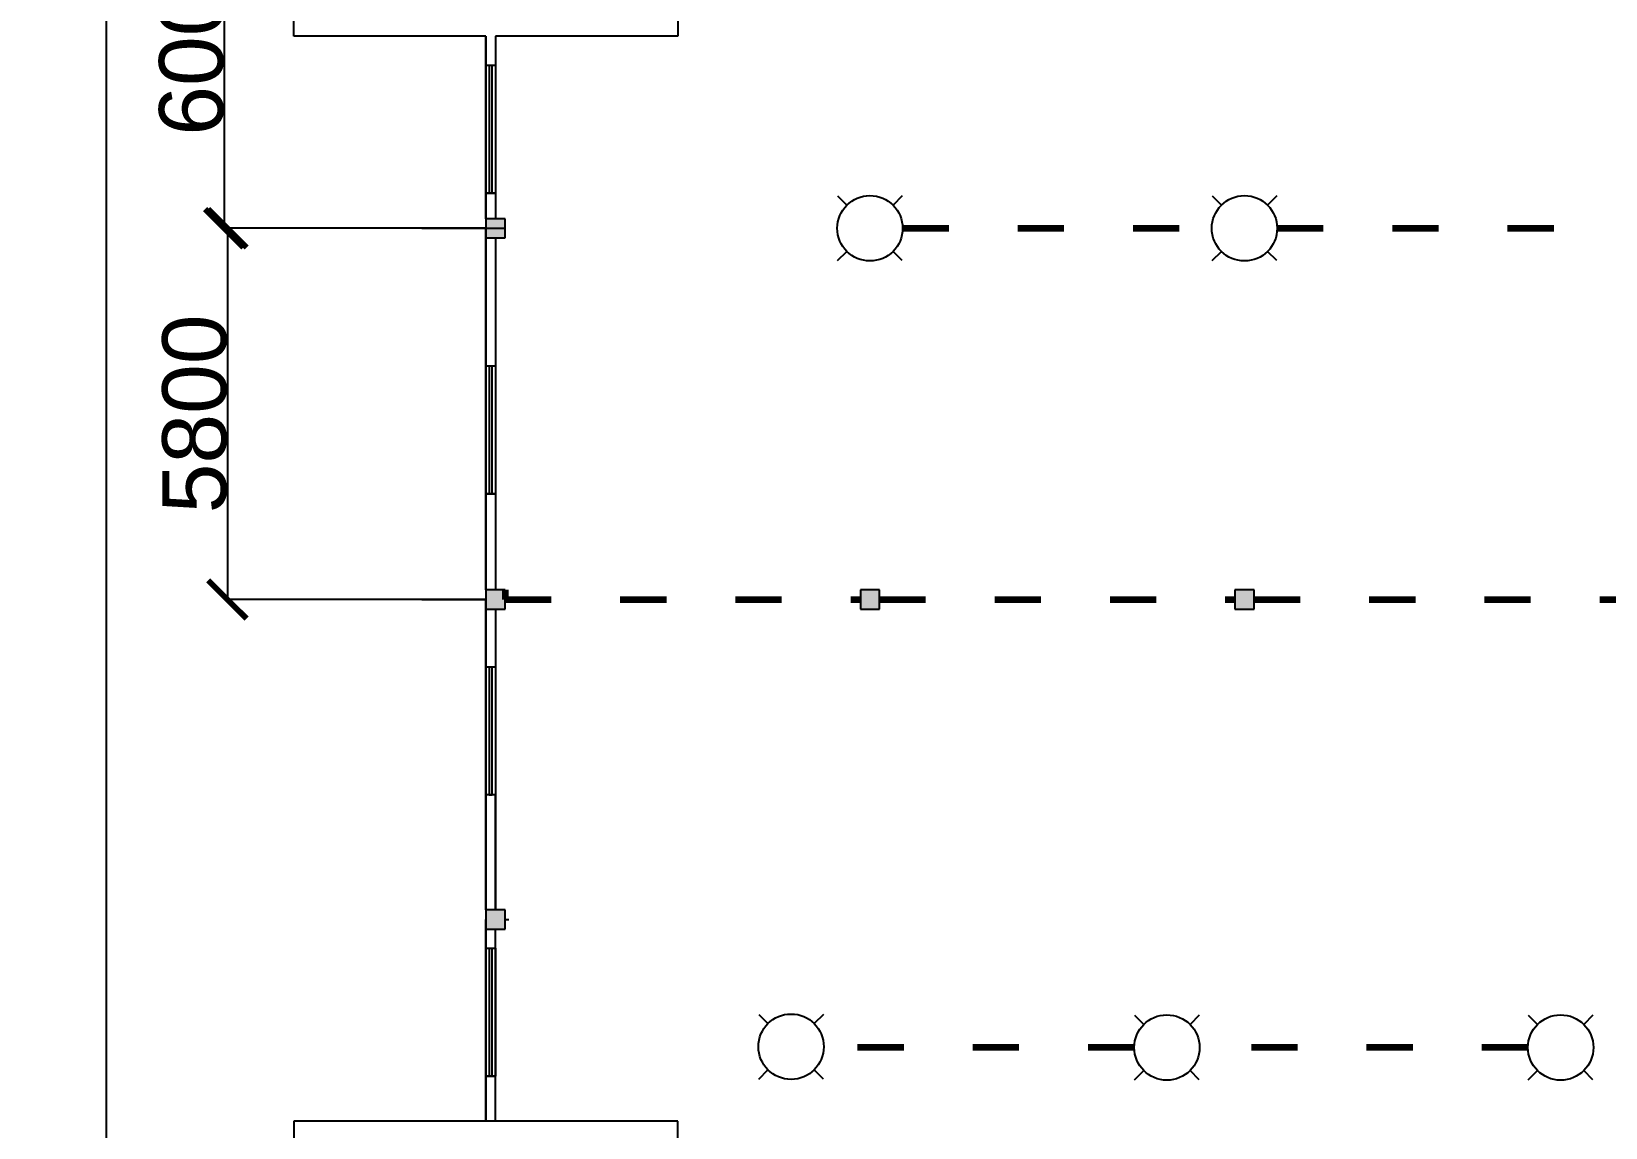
# Model space of a CAD drawing. Header units: millimetres. Extents: x 3339 to 2017737, y 4955 to 2748989.
# Drawn here: x 1443037 to 1467623, y 1700899 to 1718024 of the extents above; entities that cross this region are included whole.
import ezdxf

# ---------------------------------------------------------------- set-up
doc = ezdxf.new("R2010")
doc.units = ezdxf.units.MM
doc.header["$LTSCALE"] = 30
doc.linetypes.add('ACAD_ISO03W100', pattern=[30, 12, -18])
doc.styles.get("Standard").update_dxf_attribs({"font": 'arial.ttf'})
doc.dimstyles.new('ISO-25', dxfattribs={"dimtxt": 1000, "dimasz": 600, "dimexe": 1.25, "dimexo": 0.625, "dimtad": 1, "dimtxsty": 'Standard', "dimblk": 'ARCHTICK', "dimcen": 2.5, "dimclrd": 4, "dimadec": 0, "dimazin": 0, "dimtfac": 1, "dimtmove": 0, "dimatfit": 3, "dimfxl": 1, "dimarcsym": 0})

# ---------------------------------------------------------------- blocks, each defined once
blk = doc.blocks.new('_ArchTick')
at = {"color": 0, "linetype": 'ByBlock', "const_width": 0.15}
blk.add_lwpolyline([(-0.5, -0.5), (0.5, 0.5)], dxfattribs=at)
blk = doc.blocks.new('*D379')
at = {"color": 0, "lineweight": -2, "transparency": 16777216}
for p, q in [((1450133, 1732949), (1444204, 1732949)), ((1450133, 1663149), (1444204, 1663149))]:
    blk.add_line(p, q, dxfattribs=at)
at = {"color": 4, "lineweight": -2, "transparency": 16777216}
blk.add_line((1444205, 1732949), (1444205, 1663149), dxfattribs=at)
at = {"layer": 'Defpoints', "color": 0, "transparency": 16777216}
for p in [(1450134, 1732949), (1444205, 1663149), (1450134, 1663149)]:
    blk.add_point(p, dxfattribs=at)
at = {"color": 4, "lineweight": -2, "transparency": 16777216, "xscale": 600, "yscale": 600, "zscale": 600}
for p, rotation in [((1444205, 1732949), 90), ((1444205, 1663149), 270)]:
    blk.add_blockref('_ArchTick', p, dxfattribs=dict(at, rotation=rotation))
at = {"color": 0, "transparency": 16777216, "insert": (1443694, 1698049), "char_height": 1000, "attachment_point": 5, "rotation": 90}
blk.add_mtext('69800', dxfattribs=at)
blk = doc.blocks.new('*D380')
at = {"color": 0, "lineweight": -2, "transparency": 16777216}
for p, q in [((1449133, 1714949), (1446097, 1714949)), ((1449133, 1709149), (1446097, 1709149))]:
    blk.add_line(p, q, dxfattribs=at)
at = {"color": 4, "lineweight": -2, "transparency": 16777216}
blk.add_line((1446098, 1714949), (1446098, 1709149), dxfattribs=at)
at = {"layer": 'Defpoints', "color": 0, "transparency": 16777216}
for p in [(1449134, 1714949), (1446098, 1709149), (1449134, 1709149)]:
    blk.add_point(p, dxfattribs=at)
at = {"color": 4, "lineweight": -2, "transparency": 16777216, "xscale": 600, "yscale": 600, "zscale": 600}
for p, rotation in [((1446098, 1714949), 90), ((1446098, 1709149), 270)]:
    blk.add_blockref('_ArchTick', p, dxfattribs=dict(at, rotation=rotation))
at = {"color": 0, "transparency": 16777216, "insert": (1445587, 1712049), "char_height": 1000, "attachment_point": 5, "rotation": 90}
blk.add_mtext('5800', dxfattribs=at)
blk = doc.blocks.new('*D381')
at = {"color": 0, "lineweight": -2, "transparency": 16777216}
for p, q in [((1450133, 1720949), (1446047, 1720949)), ((1450133, 1714949), (1446047, 1714949))]:
    blk.add_line(p, q, dxfattribs=at)
at = {"color": 4, "lineweight": -2, "transparency": 16777216}
blk.add_line((1446048, 1720949), (1446048, 1714949), dxfattribs=at)
at = {"layer": 'Defpoints', "color": 0, "transparency": 16777216}
for p in [(1450134, 1720949), (1446048, 1714949), (1450134, 1714949)]:
    blk.add_point(p, dxfattribs=at)
at = {"color": 4, "lineweight": -2, "transparency": 16777216, "xscale": 600, "yscale": 600, "zscale": 600}
for p, rotation in [((1446048, 1720949), 90), ((1446048, 1714949), 270)]:
    blk.add_blockref('_ArchTick', p, dxfattribs=dict(at, rotation=rotation))
at = {"color": 0, "transparency": 16777216, "insert": (1445537, 1717949), "char_height": 1000, "attachment_point": 5, "rotation": 90}
blk.add_mtext('6000', dxfattribs=at)

msp = doc.modelspace()

# ---------------------------------------------------------------- hatches: boundary and pattern name
at = {"true_color": 0xf8d731}
h = msp.add_hatch(color=40, dxfattribs=at)
h.dxf.hatch_style = 1
h.paths.add_polyline_path([(1450434.084, 1715098.947), (1450134.084, 1715098.947), (1450134.084, 1714948.947), (1450134.084, 1714798.947), (1450434.084, 1714798.947)])
h.paths.add_polyline_path([(1450434.084, 1709298.947), (1450134.084, 1709298.947), (1450134.084, 1709148.947), (1450134.084, 1708998.947), (1450434.084, 1708998.947)])
h.paths.add_polyline_path([(1450434.084, 1704298.947), (1450134.084, 1704298.947), (1450134.084, 1704148.947), (1450134.084, 1703998.947), (1450434.084, 1703998.947)])
h = msp.add_hatch(color=40, dxfattribs=at)
h.dxf.hatch_style = 1
h.paths.add_polyline_path([(1456284.084, 1709298.947), (1456134.084, 1709298.947), (1455984.084, 1709298.947), (1455984.084, 1709148.947), (1455984.084, 1708998.947), (1456284.084, 1708998.947)])
h.paths.add_polyline_path([(1462134.084, 1709298.947), (1461984.084, 1709298.947), (1461834.084, 1709298.947), (1461834.084, 1709148.947), (1461834.084, 1708998.947), (1462134.084, 1708998.947)])
h.paths.add_polyline_path([(1468284.084, 1709298.947), (1468134.084, 1709298.947), (1467984.084, 1709298.947), (1467984.084, 1709148.947), (1467984.084, 1708998.947), (1468284.084, 1708998.947)])
h.paths.add_polyline_path([(1474284.084, 1709298.947), (1474134.084, 1709298.947), (1473984.084, 1709298.947), (1473984.084, 1709148.947), (1473984.084, 1708998.947), (1474284.084, 1708998.947)])
h.paths.add_polyline_path([(1480284.084, 1709298.947), (1480134.084, 1709298.947), (1479984.084, 1709298.947), (1479984.084, 1709148.947), (1479984.084, 1708998.947), (1480284.084, 1708998.947)])
h.paths.add_polyline_path([(1487284.084, 1709298.947), (1487134.084, 1709298.947), (1486984.084, 1709298.947), (1486984.084, 1709148.947), (1486984.084, 1708998.947), (1487284.084, 1708998.947)])

# ---------------------------------------------------------------- linework, layer by layer
for p, q in [((1447134.084, 1717948.947), (1447134.084, 1720948.947)), ((1453134.084, 1719948.947), (1453134.084, 1717948.947)), ((1450134.084, 1717948.947), (1447134.084, 1717948.947)), ((1450134.084, 1717948.947), (1450134.084, 1700998.947)), ((1450134.084, 1717948.947), (1450134.084, 1714948.947)), ((1450134.084, 1715098.947), (1450134.084, 1717948.947)), ((1450284.084, 1717948.947), (1450284.084, 1715098.947)), ((1453134.084, 1717948.947), (1450284.084, 1717948.947)), ((1450134.084, 1715098.947), (1450134.084, 1715498.947)), ((1450134.084, 1715498.947), (1450284.084, 1715498.947)), ((1455628.774, 1715454.257), (1455773.03, 1715310)), ((1456639.393, 1715454.257), (1456495.137, 1715310)), ((1461478.774, 1715454.257), (1461623.03, 1715310)), ((1462489.393, 1715454.257), (1462345.137, 1715310)), ((1450134.084, 1714948.947), (1449134.084, 1714948.947)), ((1449134.084, 1714948.947), (1450134.084, 1714948.947)), ((1450434.084, 1715098.947), (1450134.084, 1715098.947)), ((1450134.084, 1714948.947), (1450134.084, 1709148.947)), ((1450134.084, 1709298.947), (1450134.084, 1714948.947)), ((1450134.084, 1714948.947), (1450134.084, 1714798.947)), ((1450134.084, 1714948.947), (1450434.084, 1714948.947)), ((1450434.084, 1714798.947), (1450434.084, 1715098.947)), ((1450134.084, 1714798.947), (1450434.084, 1714798.947)), ((1450284.084, 1714798.947), (1450284.084, 1709298.947)), ((1455628.774, 1714443.637), (1455773.03, 1714587.893)), ((1456639.393, 1714443.637), (1456495.137, 1714587.893)), ((1461478.774, 1714443.637), (1461623.03, 1714587.893)), ((1462489.393, 1714443.637), (1462345.137, 1714587.893)), ((1450134.084, 1709298.947), (1450134.084, 1710798.947)), ((1450134.084, 1710798.947), (1450284.084, 1710798.947)), ((1450434.084, 1709298.947), (1450134.084, 1709298.947)), ((1450434.084, 1708998.947), (1450434.084, 1709298.947)), ((1455984.084, 1709298.947), (1455984.084, 1708998.947)), ((1456284.084, 1709298.947), (1455984.084, 1709298.947)), ((1455984.084, 1709298.947), (1455984.084, 1709148.947)), ((1456284.084, 1709298.947), (1456134.084, 1709298.947)), ((1456284.084, 1708998.947), (1456284.084, 1709298.947)), ((1456284.084, 1709148.947), (1456284.084, 1709298.947)), ((1461834.084, 1709298.947), (1461834.084, 1708998.947)), ((1462134.084, 1709298.947), (1461834.084, 1709298.947)), ((1461834.084, 1709298.947), (1461834.084, 1709148.947)), ((1462134.084, 1709298.947), (1461984.084, 1709298.947)), ((1462134.084, 1708998.947), (1462134.084, 1709298.947)), ((1462134.084, 1709148.947), (1462134.084, 1709298.947)), ((1450134.084, 1709148.947), (1449134.084, 1709148.947)), ((1449134.084, 1709148.947), (1450134.084, 1709148.947)), ((1450134.084, 1709148.947), (1450134.084, 1704148.947)), ((1450134.084, 1704298.947), (1450134.084, 1709148.947)), ((1450134.084, 1709148.947), (1450134.084, 1708998.947)), ((1450134.084, 1708998.947), (1450434.084, 1708998.947)), ((1450284.084, 1708998.947), (1450284.084, 1704298.947)), ((1455984.084, 1708998.947), (1456284.084, 1708998.947)), ((1461834.084, 1708998.947), (1462134.084, 1708998.947)), ((1450134.084, 1704298.947), (1450134.084, 1706298.947)), ((1450284.084, 1706098.947), (1450134.084, 1706098.947)), ((1450284.084, 1704298.947), (1450284.084, 1706098.947)), ((1450434.084, 1704298.947), (1450134.084, 1704298.947)), ((1450134.084, 1704148.947), (1450134.084, 1700998.947)), ((1450134.084, 1700998.947), (1450134.084, 1704148.947)), ((1450134.084, 1700998.947), (1450134.084, 1704148.947)), ((1450134.084, 1704148.947), (1450134.084, 1703998.947)), ((1450434.084, 1703998.947), (1450434.084, 1704298.947)), ((1450434.084, 1703998.947), (1450434.084, 1704148.947)), ((1450434.084, 1704148.947), (1450494.084, 1704148.947)), ((1450134.084, 1703998.947), (1450434.084, 1703998.947)), ((1450284.084, 1700998.947), (1450284.084, 1703998.947)), ((1454396.872, 1702667.423), (1454541.128, 1702523.167)), ((1455407.491, 1702667.423), (1455263.235, 1702523.167)), ((1460267.289, 1702654.257), (1460411.545, 1702510)), ((1461277.909, 1702654.257), (1461133.653, 1702510)), ((1466417.289, 1702654.257), (1466561.545, 1702510)), ((1467427.909, 1702654.257), (1467283.653, 1702510)), ((1450134.084, 1700998.947), (1450134.084, 1701698.947)), ((1450134.084, 1701698.947), (1450284.084, 1701698.947)), ((1454396.872, 1701656.803), (1454541.128, 1701801.059)), ((1455407.491, 1701656.803), (1455263.235, 1701801.059)), ((1460267.289, 1701643.637), (1460411.545, 1701787.893)), ((1461277.909, 1701643.637), (1461133.653, 1701787.893)), ((1466417.289, 1701643.637), (1466561.545, 1701787.893)), ((1467427.909, 1701643.637), (1467283.653, 1701787.893)), ((1453134.084, 1700998.947), (1447134.084, 1700998.947)), ((1447134.084, 1700998.947), (1447134.084, 1697998.947)), ((1453134.084, 1698148.947), (1453134.084, 1700998.947))]:
    msp.add_line(p, q)
at = {"color": 9, "true_color": 0xafd9aa}
for p, q in [((1450134.084, 1717498.947), (1450284.084, 1717498.947)), ((1450134.084, 1715498.947), (1450134.084, 1717498.947)), ((1450134.084, 1717498.947), (1450184.084, 1717498.947)), ((1450184.084, 1717498.947), (1450184.084, 1715498.947)), ((1450234.084, 1715498.947), (1450234.084, 1717498.947)), ((1450284.084, 1717498.947), (1450284.084, 1716498.947)), ((1450284.084, 1716498.947), (1450284.084, 1715498.947)), ((1450284.084, 1715498.947), (1450134.084, 1715498.947)), ((1450184.084, 1715498.947), (1450234.084, 1715498.947)), ((1450134.084, 1712798.947), (1450284.084, 1712798.947)), ((1450134.084, 1710798.947), (1450134.084, 1712798.947)), ((1450134.084, 1712798.947), (1450184.084, 1712798.947)), ((1450184.084, 1712798.947), (1450184.084, 1710798.947)), ((1450234.084, 1710798.947), (1450234.084, 1712798.947)), ((1450284.084, 1712798.947), (1450284.084, 1711798.947)), ((1450284.084, 1711798.947), (1450284.084, 1710798.947)), ((1450284.084, 1710798.947), (1450134.084, 1710798.947)), ((1450184.084, 1710798.947), (1450234.084, 1710798.947)), ((1450134.084, 1708098.947), (1450284.084, 1708098.947)), ((1450134.084, 1706098.947), (1450134.084, 1708098.947)), ((1450134.084, 1708098.947), (1450184.084, 1708098.947)), ((1450184.084, 1708098.947), (1450184.084, 1706098.947)), ((1450234.084, 1706098.947), (1450234.084, 1708098.947)), ((1450284.084, 1708098.947), (1450284.084, 1707098.947)), ((1450284.084, 1707098.947), (1450284.084, 1706098.947)), ((1450284.084, 1706098.947), (1450134.084, 1706098.947)), ((1450184.084, 1706098.947), (1450234.084, 1706098.947)), ((1450134.084, 1703698.947), (1450284.084, 1703698.947)), ((1450134.084, 1701698.947), (1450134.084, 1703698.947)), ((1450134.084, 1703698.947), (1450184.084, 1703698.947)), ((1450184.084, 1703698.947), (1450184.084, 1701698.947)), ((1450234.084, 1701698.947), (1450234.084, 1703698.947)), ((1450284.084, 1703698.947), (1450284.084, 1702698.947)), ((1450284.084, 1702698.947), (1450284.084, 1701698.947)), ((1450284.084, 1701698.947), (1450134.084, 1701698.947)), ((1450184.084, 1701698.947), (1450234.084, 1701698.947))]:
    msp.add_line(p, q, dxfattribs=at)
at = {"linetype": 'ACAD_ISO03W100', "lineweight": 200, "ltscale": 2}
for p, q in [((1456644.691, 1714948.947), (1461473.477, 1714948.947)), ((1462494.691, 1714948.947), (1467623.477, 1714948.947)), ((1450434.084, 1709298.947), (1450434.084, 1709148.947)), ((1450434.084, 1709148.947), (1455984.084, 1709148.947)), ((1456284.084, 1709148.947), (1461827.041, 1709148.947)), ((1462134.084, 1709148.947), (1467984.084, 1709148.947))]:
    msp.add_line(p, q, dxfattribs=at)
at = {"linetype": 'ACAD_ISO03W100', "lineweight": 90, "ltscale": 2}
for p, q in [((1460261.992, 1702148.947), (1455412.619, 1702148.947)), ((1466411.992, 1702148.947), (1461283.206, 1702148.947)), ((1472411.992, 1702148.947), (1467433.206, 1702148.947))]:
    msp.add_line(p, q, dxfattribs=at)
for centre in [(1456134.084, 1714948.947), (1461984.084, 1714948.947), (1454902.181, 1702162.113), (1460772.599, 1702148.947), (1466922.599, 1702148.947)]:
    msp.add_circle(centre, 510.607)

# ---------------------------------------------------------------- dimensions: what is measured, and where the dimension line sits
for base, p1, p2, picture, middle in [((1444204.89, 1663148.947), (1450134.084, 1732948.947), (1450134.084, 1663148.947), '*D379', (1443693.692, 1698048.947)), ((1446048.031, 1714948.947), (1450134.084, 1720948.947), (1450134.084, 1714948.947), '*D381', (1445536.833, 1717948.947)), ((1446098.031, 1709148.947), (1449134.084, 1714948.947), (1449134.084, 1709148.947), '*D380', (1445586.833, 1712048.947))]:
    dim = msp.add_linear_dim(base=base, p1=p1, p2=p2, angle=90, dimstyle='ISO-25')
    dim.commit()
    dim.dimension.update_dxf_attribs({"geometry": picture, "text_midpoint": middle})

doc.saveas('drawing.dxf')
